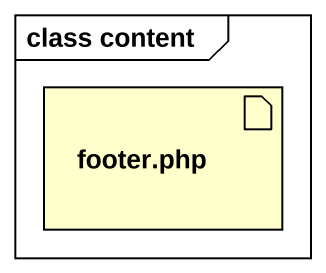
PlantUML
@startuml
mainframe class content
artifact "footer.php" as footer_php
@enduml
